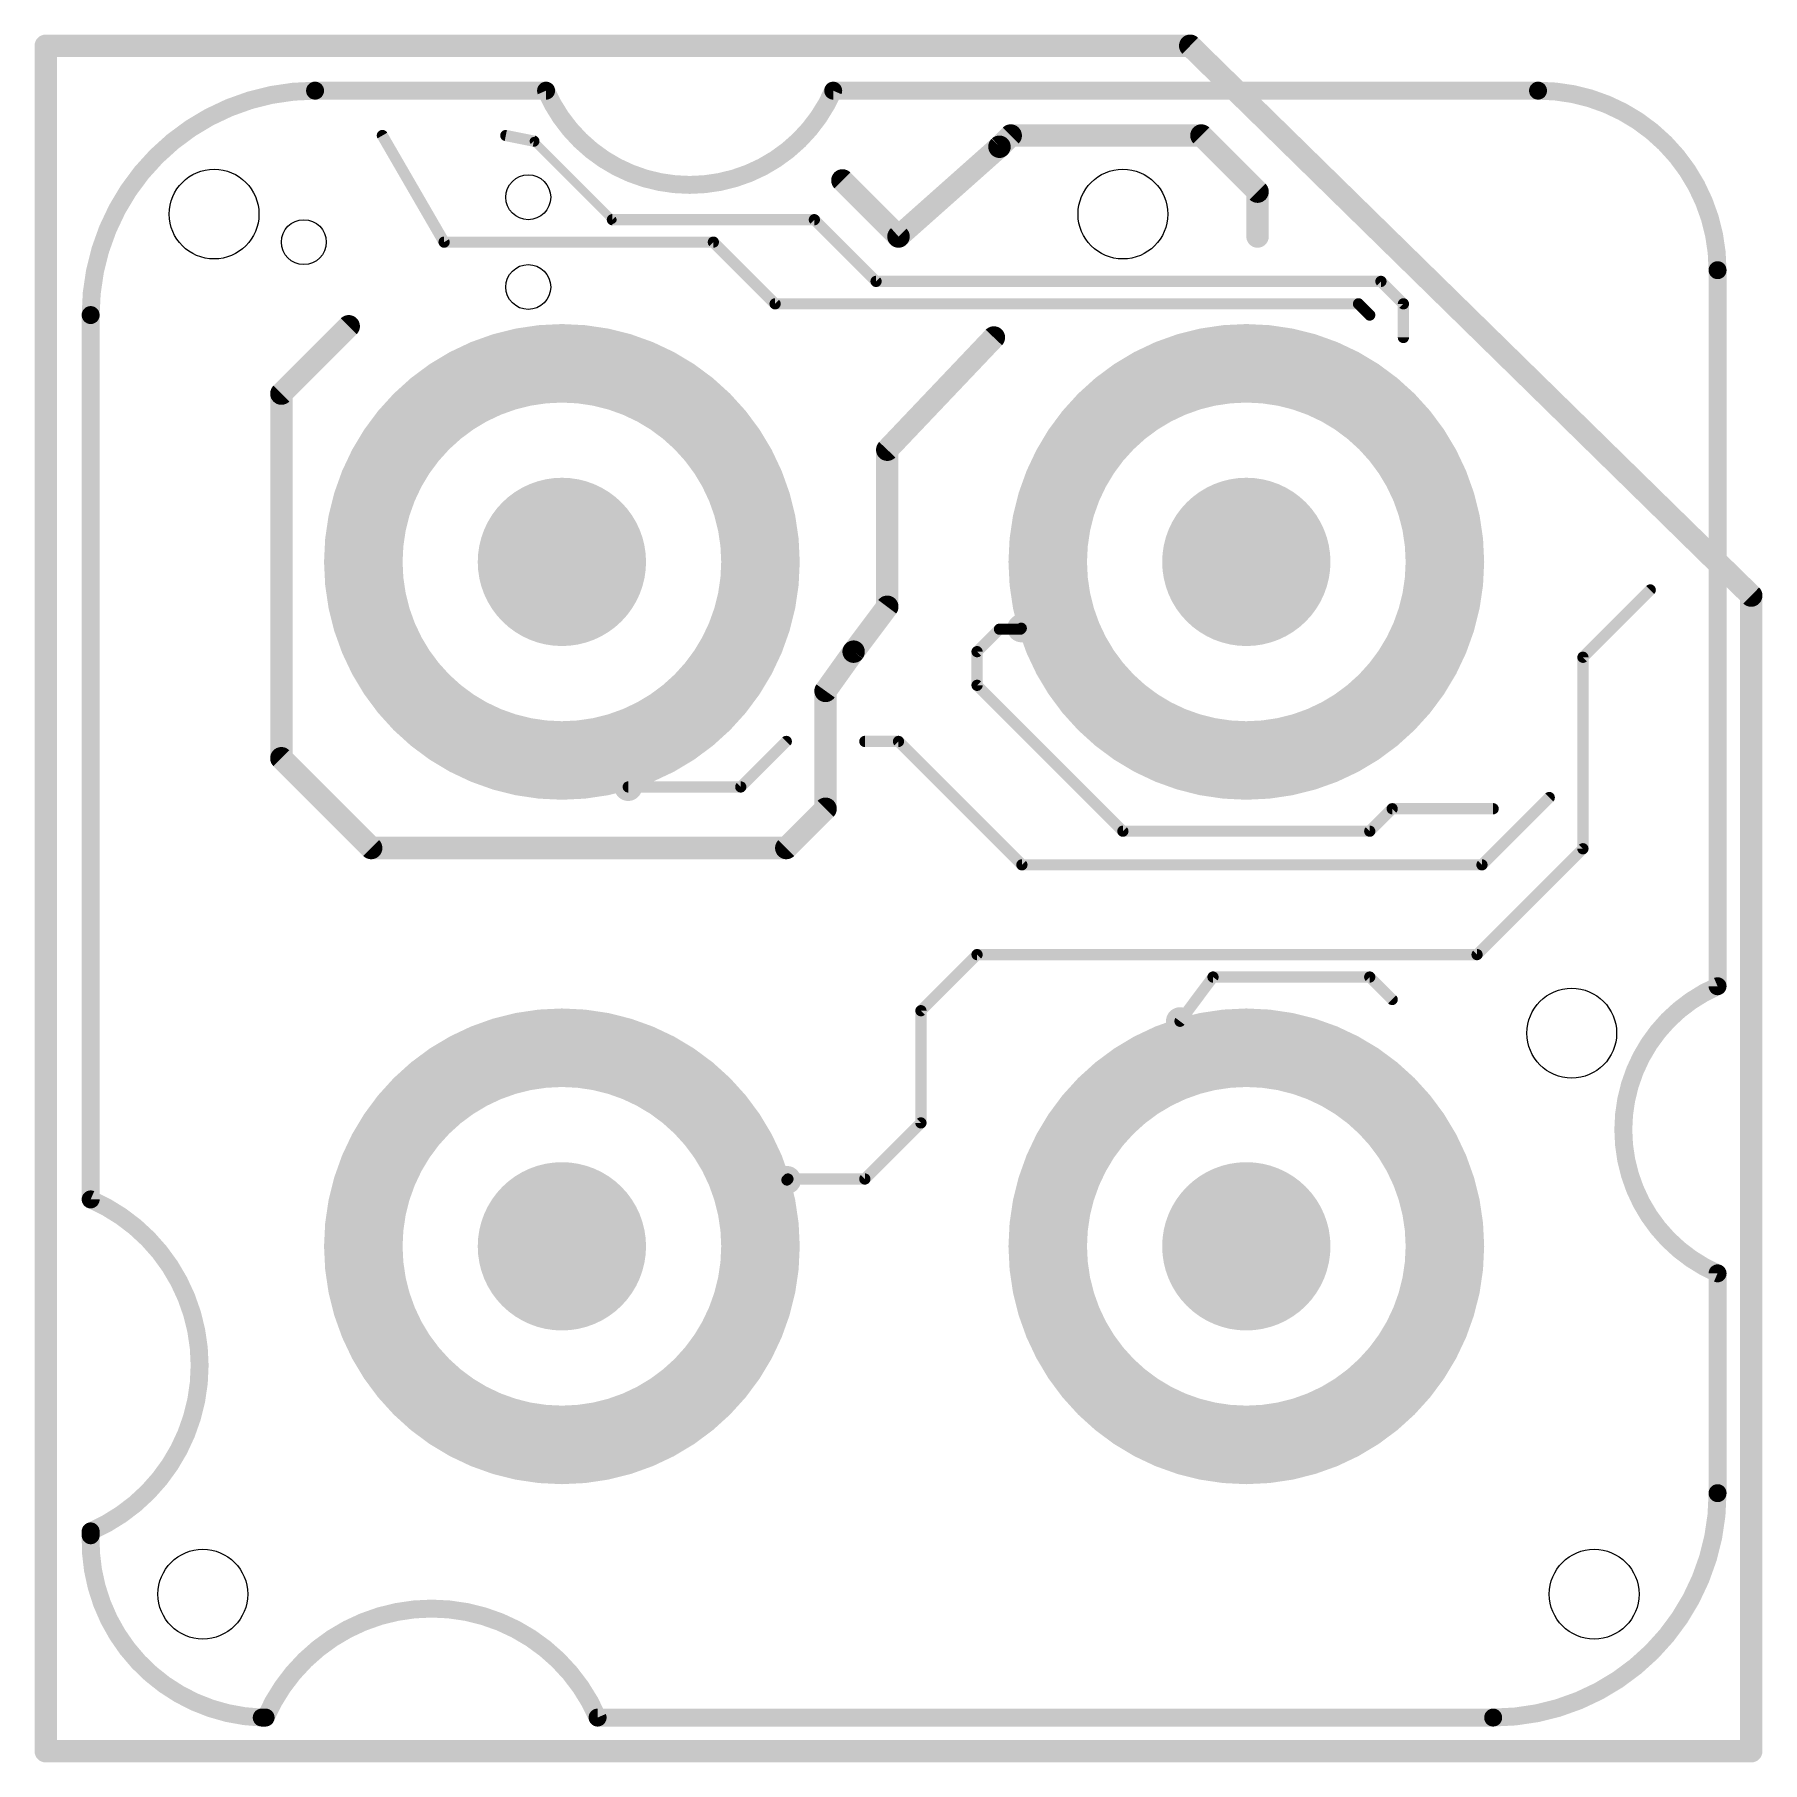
# Model space of a CAD drawing. Extents: x -1.3 to 37.8, y -1 to 38.1.
import ezdxf

# ---------------------------------------------------------------- set-up
doc = ezdxf.new("R2010")
doc.units = 0
for name, color, linetype in [('16', 174, 'CONTINUOUS'), ('17', 94, 'CONTINUOUS'), ('20', 178, 'CONTINUOUS'), ('32', 251, 'CONTINUOUS')]:
    doc.layers.add(name, color=color, linetype=linetype)

# ---------------------------------------------------------------- blocks, each defined once
blk = doc.blocks.new('PIE')
at = {"const_width": 0.5}
blk.add_lwpolyline([(0, -0.25, 1), (0, 0.25, 1), (0, -0.25)], format="xyb", dxfattribs=at)
blk = doc.blocks.new('ROUNDP')
at = {"const_width": 0.5}
blk.add_lwpolyline([(0, -0.25, 1), (0, 0.25, 1), (0, -0.25)], format="xyb", dxfattribs=at)

msp = doc.modelspace()

# ---------------------------------------------------------------- linework, layer by layer
at = {"layer": '16'}
for points, const_width in [([(24.892, 37.846), (-1.016, 37.846)], 0.508), ([(-1.016, 37.846), (-1.016, -0.762)], 0.508), ([(37.592, 25.4), (24.892, 37.846)], 0.508), ([(20.828, 35.814), (20.574, 35.56)], 0.508), ([(25.146, 35.814), (20.828, 35.814)], 0.508), ([(26.416, 34.544), (25.146, 35.814)], 0.508), ([(8.001, 33.401), (6.604, 35.814)], 0.254), ([(10.033, 35.687), (9.398, 35.814)], 0.254), ([(11.811, 33.909), (10.033, 35.687)], 0.19), ([(20.574, 35.56), (18.288, 33.528)], 0.508), ([(18.288, 33.528), (17.018, 34.798)], 0.508), ([(26.416, 33.528), (26.416, 34.544)], 0.508), ([(16.383, 33.909), (11.811, 33.909)], 0.254), ([(17.78, 32.512), (16.383, 33.909)], 0.254), ([(14.097, 33.401), (8.001, 33.401)], 0.254), ([(15.494, 32.004), (14.097, 33.401)], 0.254), ([(29.21, 32.512), (17.78, 32.512)], 0.254), ([(29.718, 32.004), (29.21, 32.512)], 0.254), ([(28.702, 32.004), (15.494, 32.004)], 0.254), ([(28.956, 31.75), (28.702, 32.004)], 0.254), ([(29.718, 31.242), (29.718, 32.004)], 0.254), ([(4.318, 29.972), (5.842, 31.496)], 0.508), ([(20.447, 31.242), (18.034, 28.702)], 0.508), ([(4.318, 21.717), (4.318, 29.972)], 0.508), ([(18.034, 28.702), (18.034, 25.146)], 0.508), ([(35.306, 25.527), (33.782, 24.003)], 0.254), ([(37.592, -0.762), (37.592, 25.4)], 0.508), ([(18.034, 25.146), (17.272, 24.13)], 0.508), ([(20.066, 24.13), (20.574, 24.638)], 0.254), ([(20.574, 24.638), (21.0448, 24.638)], 0.254), ([(21.0448, 24.638), (21.0674, 24.6606)], 0.254), ([(16.637, 23.241), (17.272, 24.13)], 0.508), ([(20.066, 23.368), (20.066, 24.13)], 0.254), ([(33.782, 24.003), (33.782, 19.6682)], 0.254), ([(16.637, 20.574), (16.637, 23.241)], 0.508), ([(23.368, 20.066), (20.066, 23.368)], 0.254), ([(4.318, 21.717), (6.35, 19.685)], 0.508), ([(14.7174, 21.0674), (15.748, 22.098)], 0.254), ([(17.526, 22.098), (18.288, 22.098)], 0.254), ([(18.288, 22.098), (21.082, 19.304)], 0.254), ([(12.1694, 21.0674), (14.7174, 21.0674)], 0.254), ([(15.748, 19.685), (16.637, 20.574)], 0.508), ([(31.496, 19.304), (33.02, 20.828)], 0.254), ([(29.464, 20.574), (28.956, 20.066)], 0.254), ([(31.75, 20.574), (29.464, 20.574)], 0.254), ([(28.956, 20.066), (23.368, 20.066)], 0.254), ([(6.35, 19.685), (15.748, 19.685)], 0.508), ([(33.782, 19.6682), (31.3858, 17.272)], 0.254), ([(21.082, 19.304), (31.496, 19.304)], 0.254), ([(20.066, 17.272), (18.796, 16.002)], 0.254), ([(31.3858, 17.272), (20.066, 17.272)], 0.254), ([(25.408, 16.764), (24.6606, 15.7626)], 0.254), ([(28.956, 16.764), (25.408, 16.764)], 0.254), ([(29.464, 16.256), (28.956, 16.764)], 0.254), ([(18.796, 16.002), (18.796, 13.462)], 0.254), ([(18.796, 13.462), (17.526, 12.192)], 0.254), ([(15.7852, 12.192), (15.7626, 12.1694)], 0.254), ([(17.526, 12.192), (15.7852, 12.192)], 0.254), ([(-1.016, -0.762), (37.592, -0.762)], 0.508)]:
    msp.add_lwpolyline(points, dxfattribs=dict(at, const_width=const_width))
for points, const_width in [([(-1.016, 37.973, 1), (-1.016, 37.719)], 0.254), ([(-0.889, 37.846, 1), (-1.143, 37.846)], 0.254), ([(24.9809, 37.9367, 1), (24.8031, 37.7553)], 0.254), ([(24.892, 37.719, 1), (24.892, 37.973)], 0.254), ([(20.828, 35.941, 1), (20.828, 35.687)], 0.254), ([(20.9178, 35.7242, 1), (20.7382, 35.9038)], 0.254), ([(25.2358, 35.9038, 1), (25.0562, 35.7242)], 0.254), ([(25.146, 35.687, 1), (25.146, 35.941)], 0.254), ([(6.659, 35.8458, 1), (6.549, 35.7822)], 0.127), ([(9.4105, 35.8763, 1), (9.3855, 35.7517)], 0.127), ([(10.0666, 35.7206, 1), (9.9994, 35.6534)], 0.095), ([(10.0205, 35.6247, 1), (10.0455, 35.7493)], 0.127), ([(20.4842, 35.6498, 1), (20.6638, 35.4702)], 0.254), ([(20.6584, 35.4651, 1), (20.4896, 35.6549)], 0.254), ([(17.1078, 34.8878, 1), (16.9282, 34.7082)], 0.254), ([(26.543, 34.544, 1), (26.289, 34.544)], 0.254), ([(26.3262, 34.4542, 1), (26.5058, 34.6338)], 0.254), ([(11.811, 33.9725, 1), (11.811, 33.8455)], 0.127), ([(16.4279, 33.9539, 1), (16.3381, 33.8641)], 0.127), ([(16.383, 33.8455, 1), (16.383, 33.9725)], 0.127), ([(11.7774, 33.8754, 1), (11.8446, 33.9426)], 0.095), ([(18.2036, 33.6229, 1), (18.3724, 33.4331)], 0.254), ([(18.1982, 33.4382, 1), (18.3778, 33.6178)], 0.254), ([(26.289, 33.528, 1), (26.543, 33.528)], 0.254), ([(8.001, 33.4645, 1), (8.001, 33.3375)], 0.127), ([(7.946, 33.3692, 1), (8.056, 33.4328)], 0.127), ([(14.1419, 33.4459, 1), (14.0521, 33.3561)], 0.127), ([(14.097, 33.3375, 1), (14.097, 33.4645)], 0.127), ([(17.78, 32.5755, 1), (17.78, 32.4485)], 0.127), ([(17.7351, 32.4671, 1), (17.8249, 32.5569)], 0.127), ([(29.2549, 32.5569, 1), (29.1651, 32.4671)], 0.127), ([(29.21, 32.4485, 1), (29.21, 32.5755)], 0.127), ([(15.494, 32.0675, 1), (15.494, 31.9405)], 0.127), ([(15.4491, 31.9591, 1), (15.5389, 32.0489)], 0.127), ([(28.7469, 32.0489, 1), (28.6571, 31.9591)], 0.127), ([(28.702, 31.9405, 1), (28.702, 32.0675)], 0.127), ([(29.7815, 32.004, 1), (29.6545, 32.004)], 0.127), ([(29.6731, 31.9591, 1), (29.7629, 32.0489)], 0.127), ([(5.9318, 31.4062, 1), (5.7522, 31.5858)], 0.254), ([(28.9111, 31.7051, 1), (29.0009, 31.7949)], 0.127), ([(10.668, 21.6662, 1), (10.668, 30.6578, 1), (10.668, 21.6662)], 1.778), ([(20.5391, 31.1545, 1), (20.3549, 31.3295)], 0.254), ([(26.162, 21.6662, 1), (26.162, 30.6578, 1), (26.162, 21.6662)], 1.778), ([(29.6545, 31.242, 1), (29.7815, 31.242)], 0.127), ([(4.445, 29.972, 1), (4.191, 29.972)], 0.254), ([(4.2282, 30.0618, 1), (4.4078, 29.8822)], 0.254), ([(18.161, 28.702, 1), (17.907, 28.702)], 0.254), ([(17.9419, 28.7895, 1), (18.1261, 28.6145)], 0.254), ([(35.3509, 25.4821, 1), (35.2611, 25.5719)], 0.127), ([(37.719, 25.4, 1), (37.465, 25.4)], 0.254), ([(37.5031, 25.3093, 1), (37.6809, 25.4907)], 0.254), ([(17.907, 25.146, 1), (18.161, 25.146)], 0.254), ([(18.1356, 25.0698, 1), (17.9324, 25.2222)], 0.254), ([(20.574, 24.7015, 1), (20.574, 24.5745)], 0.127), ([(20.6189, 24.5931, 1), (20.5291, 24.6829)], 0.127), ([(20.9999, 24.6829, 1), (21.0897, 24.5931)], 0.127), ([(21.1123, 24.6157, 1), (21.0225, 24.7055)], 0.127), ([(21.0448, 24.5745, 1), (21.0448, 24.7015)], 0.127), ([(17.1704, 24.2062, 1), (17.3736, 24.0538)], 0.254), ([(17.3753, 24.0562, 1), (17.1687, 24.2038)], 0.254), ([(20.1295, 24.13, 1), (20.0025, 24.13)], 0.127), ([(20.0211, 24.1749, 1), (20.1109, 24.0851)], 0.127), ([(33.8455, 24.003, 1), (33.7185, 24.003)], 0.127), ([(33.7371, 24.0479, 1), (33.8269, 23.9581)], 0.127), ([(16.764, 23.241, 1), (16.51, 23.241)], 0.254), ([(20.1109, 23.4129, 1), (20.0211, 23.3231)], 0.127), ([(16.5337, 23.3148, 1), (16.7403, 23.1672)], 0.254), ([(20.0025, 23.368, 1), (20.1295, 23.368)], 0.127), ([(4.4078, 21.8068, 1), (4.2282, 21.6272)], 0.254), ([(15.7929, 22.0531, 1), (15.7031, 22.1429)], 0.127), ([(17.526, 22.1615, 1), (17.526, 22.0345)], 0.127), ([(18.3329, 22.1429, 1), (18.2431, 22.0531)], 0.127), ([(18.288, 22.0345, 1), (18.288, 22.1615)], 0.127), ([(4.191, 21.717, 1), (4.445, 21.717)], 0.254), ([(12.1694, 21.1309, 1), (12.1694, 21.0039)], 0.127), ([(14.6725, 21.1123, 1), (14.7623, 21.0225)], 0.127), ([(14.7174, 21.0039, 1), (14.7174, 21.1309)], 0.127), ([(16.7268, 20.4842, 1), (16.5472, 20.6638)], 0.254), ([(33.0649, 20.7831, 1), (32.9751, 20.8729)], 0.127), ([(16.51, 20.574, 1), (16.764, 20.574)], 0.254), ([(29.464, 20.6375, 1), (29.464, 20.5105)], 0.127), ([(29.5089, 20.5291, 1), (29.4191, 20.6189)], 0.127), ([(31.75, 20.5105, 1), (31.75, 20.6375)], 0.127), ([(23.368, 20.1295, 1), (23.368, 20.0025)], 0.127), ([(23.3231, 20.0211, 1), (23.4129, 20.1109)], 0.127), ([(28.9111, 20.1109, 1), (29.0009, 20.0211)], 0.127), ([(28.956, 20.0025, 1), (28.956, 20.1295)], 0.127), ([(6.35, 19.812, 1), (6.35, 19.558)], 0.254), ([(6.2602, 19.5952, 1), (6.4398, 19.7748)], 0.254), ([(15.6582, 19.7748, 1), (15.8378, 19.5952)], 0.254), ([(15.748, 19.558, 1), (15.748, 19.812)], 0.254), ([(33.7185, 19.6682, 1), (33.8455, 19.6682)], 0.127), ([(33.8269, 19.6233, 1), (33.7371, 19.7131)], 0.127), ([(21.082, 19.3675, 1), (21.082, 19.2405)], 0.127), ([(21.0371, 19.2591, 1), (21.1269, 19.3489)], 0.127), ([(31.4511, 19.3489, 1), (31.5409, 19.2591)], 0.127), ([(31.496, 19.2405, 1), (31.496, 19.3675)], 0.127), ([(20.066, 17.3355, 1), (20.066, 17.2085)], 0.127), ([(20.1109, 17.2271, 1), (20.0211, 17.3169)], 0.127), ([(31.3409, 17.3169, 1), (31.4307, 17.2271)], 0.127), ([(31.3858, 17.2085, 1), (31.3858, 17.3355)], 0.127), ([(25.408, 16.8275, 1), (25.408, 16.7005)], 0.127), ([(25.4589, 16.726, 1), (25.3571, 16.802)], 0.127), ([(29.0009, 16.8089, 1), (28.9111, 16.7191)], 0.127), ([(28.956, 16.7005, 1), (28.956, 16.8275)], 0.127), ([(10.668, 6.1722, 1), (10.668, 15.1638, 1), (10.668, 6.1722)], 1.778), ([(18.8595, 16.002, 1), (18.7325, 16.002)], 0.127), ([(18.7511, 16.0469, 1), (18.8409, 15.9571)], 0.127), ([(26.162, 6.1722, 1), (26.162, 15.1638, 1), (26.162, 6.1722)], 1.778), ([(29.4191, 16.2111, 1), (29.5089, 16.3009)], 0.127), ([(24.6097, 15.8006, 1), (24.7115, 15.7246)], 0.127), ([(18.7325, 13.462, 1), (18.8595, 13.462)], 0.127), ([(18.8409, 13.4171, 1), (18.7511, 13.5069)], 0.127), ([(15.7177, 12.2143, 1), (15.8075, 12.1245)], 0.127), ([(15.7852, 12.2555, 1), (15.7852, 12.1285)], 0.127), ([(15.8301, 12.1471, 1), (15.7403, 12.2369)], 0.127), ([(17.4811, 12.2369, 1), (17.5709, 12.1471)], 0.127), ([(17.526, 12.1285, 1), (17.526, 12.2555)], 0.127), ([(-1.016, -0.635, 1), (-1.016, -0.889)], 0.254), ([(-1.143, -0.762, 1), (-0.889, -0.762)], 0.254), ([(37.465, -0.762, 1), (37.719, -0.762)], 0.254), ([(37.592, -0.889, 1), (37.592, -0.635)], 0.254)]:
    msp.add_lwpolyline(points, format="xyb", dxfattribs=dict(at, const_width=const_width))
at = {"layer": '20'}
for points, const_width in [([(5.08, 36.83, 0.4142), (0, 31.75)], 0.4064), ([(5.08, 36.9316, 1), (5.08, 36.7284)], 0.2032), ([(5.08, 36.7284, 1), (5.08, 36.9316)], 0.2032), ([(10.31, 36.83, 0.6565), (16.81, 36.83)], 0.4064), ([(10.4032, 36.8704, 1), (10.2168, 36.7896)], 0.2032), ([(10.31, 36.7284, 1), (10.31, 36.9316)], 0.2032), ([(16.81, 36.9316, 1), (16.81, 36.7284)], 0.2032), ([(16.9032, 36.7896, 1), (16.7168, 36.8704)], 0.2032), ([(36.83, 32.766, 0.4142), (32.766, 36.83)], 0.4064), ([(32.766, 36.9316, 1), (32.766, 36.7284)], 0.2032), ([(32.766, 36.7284, 1), (32.766, 36.9316)], 0.2032), ([(36.9316, 32.766, 1), (36.7284, 32.766)], 0.2032), ([(36.7284, 32.766, 1), (36.9316, 32.766)], 0.2032), ([(0.1016, 31.75, 1), (-0.1016, 31.75)], 0.2032), ([(-0.1016, 31.75, 1), (0.1016, 31.75)], 0.2032), ([(36.83, 16.556, 0.6565), (36.83, 10.056)], 0.4064), ([(36.7284, 16.556, 1), (36.9316, 16.556)], 0.2032), ([(36.8704, 16.4628, 1), (36.7896, 16.6492)], 0.2032), ([(0, 4.214, 0.6565), (0, 11.73)], 0.4064), ([(0.0404, 11.8232, 1), (-0.0404, 11.6368)], 0.2032), ([(-0.1016, 11.73, 1), (0.1016, 11.73)], 0.2032), ([(36.9316, 10.056, 1), (36.7284, 10.056)], 0.2032), ([(36.7896, 9.9628, 1), (36.8704, 10.1492)], 0.2032), ([(31.75, 0, 0.4142), (36.83, 5.08)], 0.4064), ([(36.9316, 5.08, 1), (36.7284, 5.08)], 0.2032), ([(36.7284, 5.08, 1), (36.9316, 5.08)], 0.2032), ([(0, 4.1271, 0.4142), (3.8731, 0)], 0.4064), ([(0.1016, 4.214, 1), (-0.1016, 4.214)], 0.2032), ([(-0.0404, 4.3072, 1), (0.0404, 4.1208)], 0.2032), ([(0.1015, 4.1239, 1), (-0.1015, 4.1303)], 0.2032), ([(-0.1016, 4.1271, 1), (0.1016, 4.1271)], 0.2032), ([(11.476, 0, 0.6565), (3.96, 0)], 0.4064), ([(3.8731, 0.1016, 1), (3.8731, -0.1016)], 0.2032), ([(3.8668, 0.0404, 1), (4.0532, -0.0404)], 0.2032), ([(3.8699, -0.1015, 1), (3.8763, 0.1015)], 0.2032), ([(3.96, -0.1016, 1), (3.96, 0.1016)], 0.2032), ([(11.476, 0.1016, 1), (11.476, -0.1016)], 0.2032), ([(11.3828, -0.0404, 1), (11.5692, 0.0404)], 0.2032), ([(31.75, 0.1016, 1), (31.75, -0.1016)], 0.2032), ([(31.75, -0.1016, 1), (31.75, 0.1016)], 0.2032)]:
    msp.add_lwpolyline(points, format="xyb", dxfattribs=dict(at, const_width=const_width))
at = {"layer": '20', "const_width": 0.4064}
for points in [[(10.31, 36.83), (5.08, 36.83)], [(32.766, 36.83), (16.81, 36.83)], [(36.83, 16.556), (36.83, 32.766)], [(0, 31.75), (0, 11.73)], [(36.83, 5.08), (36.83, 10.056)], [(0, 4.214), (0, 4.1271)], [(3.8731, 0), (3.96, 0)], [(11.476, 0), (31.75, 0)]]:
    msp.add_lwpolyline(points, dxfattribs=at)
at = {"layer": '20'}
for centre, radius in [((2.794, 34.036), 1.016), ((9.906, 34.417), 0.508), ((23.368, 34.036), 1.016), ((4.826, 33.401), 0.508), ((9.906, 32.385), 0.508), ((33.528, 15.494), 1.016), ((2.54, 2.794), 1.016), ((34.036, 2.794), 1.016)]:
    msp.add_circle(centre, radius, dxfattribs=at)

# ---------------------------------------------------------------- block references
at = {"layer": '16'}
for p, xscale, yscale in [((10.668, 26.162), 3.81, 3.81), ((26.162, 26.162), 3.81, 3.81), ((21.0674, 24.6606), 0.635, 0.635), ((12.1694, 21.0674), 0.635, 0.635), ((24.6606, 15.7626), 0.635, 0.635), ((10.668, 10.668), 3.81, 3.81), ((26.162, 10.668), 3.81, 3.81), ((15.7626, 12.1694), 0.635, 0.635)]:
    msp.add_blockref('PIE', p, dxfattribs=dict(at, xscale=xscale, yscale=yscale))
at = {"layer": '17', "xscale": 0.8636, "yscale": 0.8636}
for p, rotation in [((10.668, 26.162), 270), ((26.162, 26.162), 180), ((26.162, 10.668), 90)]:
    msp.add_blockref('ROUNDP', p, dxfattribs=dict(at, rotation=rotation))
msp.add_blockref('ROUNDP', (10.668, 10.668), dxfattribs=at)
at = {"layer": '32', "xscale": 3.81, "yscale": 3.81}
for p in [(10.668, 26.162), (26.162, 26.162), (10.668, 10.668), (26.162, 10.668)]:
    msp.add_blockref('PIE', p, dxfattribs=at)

doc.saveas('drawing.dxf')
